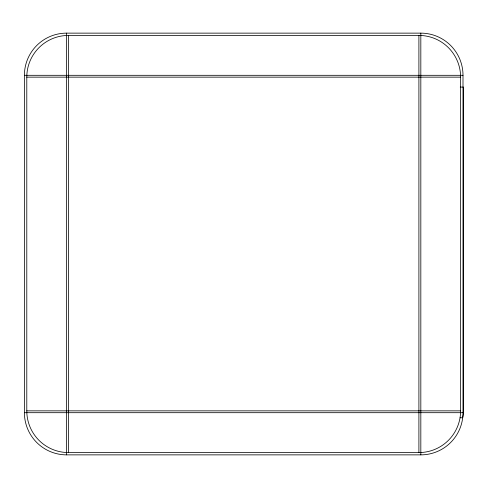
<?xml version="1.0" encoding="UTF-8"?>
<svg xmlns="http://www.w3.org/2000/svg" width="488" height="488" viewBox="0 0 488 488"><rect width="100%" height="100%" fill="white"/><g stroke="black" fill="none" stroke-linecap="round" stroke-linejoin="round"><path stroke-width="0.73" d="M66.575 33.135L420.827 33.135A42.175 42.175 0 0 1 463.002 75.305L463.002 412.695A42.175 42.175 0 0 1 420.827 454.865L66.575 454.865A42.175 42.175 0 0 1 24.4 412.695L24.4 75.305A42.175 42.175 0 0 1 66.575 33.135L66.575 454.865M68.503 35.429L418.899 35.429A41.712 41.712 0 0 1 460.617 77.147L460.617 410.853A41.712 41.712 0 0 1 418.899 452.571L68.503 452.571A41.712 41.712 0 0 1 26.791 410.853L26.791 77.147A41.712 41.712 0 0 1 68.503 35.429L68.503 452.571M24.4 75.305L463.002 75.305M26.791 77.147L460.617 77.147M460.257 87.096L463.6 87.096L463.6 409.505A38.021 38.021 0 0 1 462.691 417.771L460.086 417.771M26.791 410.853L460.617 410.853M24.4 412.695L463.002 412.695M420.827 33.135L420.827 454.865M418.899 35.429L418.899 452.571"/></g></svg>
